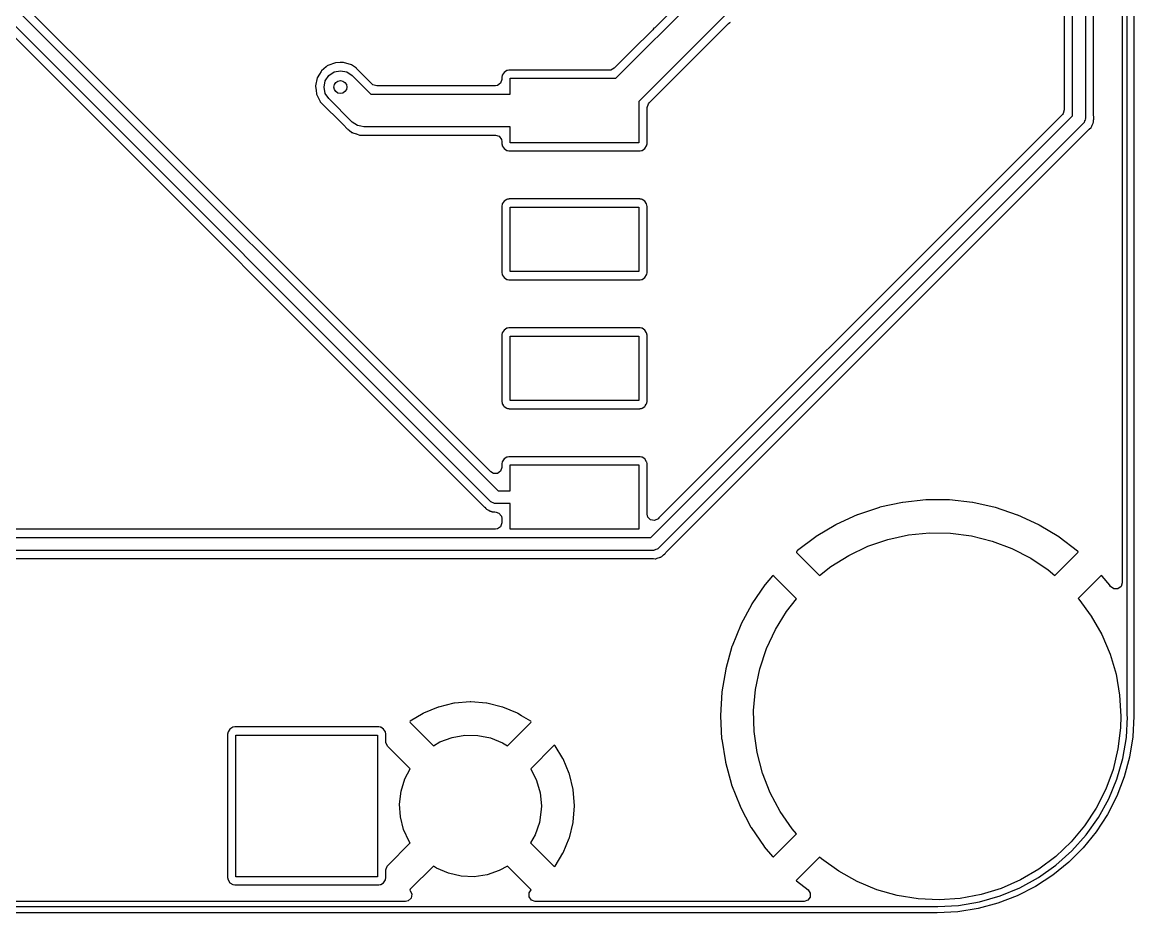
# Model space of a CAD drawing. Extents: x 3.59 to 5.68, y -3.55 to -1.66.
# Drawn here: x 4.997 to 5.676, y -3.55 to -3.006 of the extents above; entities that cross this region are included whole.
import ezdxf

# ---------------------------------------------------------------- set-up
doc = ezdxf.new("R2010")
doc.units = 0
doc.header["$MEASUREMENT"] = 0
doc.layers.add('BLACK', color=7, linetype='CONTINUOUS')

msp = doc.modelspace()

# ---------------------------------------------------------------- linework, layer by layer
at = {"layer": 'BLACK', "linetype": 'CONTINUOUS'}
for p, q in [((5.6721, -3.42997), (5.6721, -1.77643)), ((5.67604, -1.77643), (5.67604, -3.42997)), ((5.63862, -3.06315), (5.63862, -2.31212)), ((5.6465, -2.31049), (5.6465, -3.06478)), ((5.65152, -3.06309), (5.65152, -2.31082)), ((5.6336, -2.50267), (5.6336, -3.05946)), ((5.66905, -2.51005), (5.66905, -3.3257)), ((4.95287, -2.95734), (5.28769, -3.29213)), ((5.28328, -3.29885), (4.94615, -2.96176)), ((5.35959, -3.04016), (5.40933, -2.9904)), ((5.40317, -2.98947), (5.3834, -3.00925)), ((5.04746, -3.04482), (5.00392, -3.00129)), ((4.98337, -3.00607), (5.27949, -3.30216)), ((5.4264, -3.00161), (5.37372, -3.05431)), ((5.41412, -3.021), (5.42853, -3.00659)), ((5.42853, -3.00659), (5.42917, -3.00607)), ((5.42917, -3.00607), (5.42931, -3.00598)), ((5.42931, -3.00598), (5.42958, -3.00581)), ((5.42931, -3.00598), (5.42931, -3.00598)), ((5.38218, -3.01046), (5.36921, -3.02344)), ((5.38275, -3.00958), (5.38218, -3.01046)), ((5.3834, -3.00925), (5.38275, -3.00958)), ((5.37989, -3.05525), (5.41412, -3.021)), ((5.36921, -3.02344), (5.35868, -3.03397)), ((5.18272, -3.03318), (5.17979, -3.03564)), ((5.18337, -3.03263), (5.18272, -3.03318)), ((5.18362, -3.03242), (5.18337, -3.03263)), ((5.18337, -3.03263), (5.18337, -3.03263)), ((5.18828, -3.03062), (5.18362, -3.03242)), ((5.18861, -3.03061), (5.18828, -3.03062)), ((5.19121, -3.0305), (5.18861, -3.03061)), ((5.18861, -3.03061), (5.18861, -3.03061)), ((5.19328, -3.03042), (5.19121, -3.0305)), ((5.19807, -3.03185), (5.19328, -3.03042)), ((5.20111, -3.03402), (5.19807, -3.03185)), ((5.20123, -3.03413), (5.20111, -3.03402)), ((5.20879, -3.0417), (5.20123, -3.03413)), ((5.20123, -3.03413), (5.20123, -3.03413)), ((5.29346, -3.03535), (5.29303, -3.03543)), ((5.2943, -3.03518), (5.29346, -3.03535)), ((5.29449, -3.03514), (5.2943, -3.03518)), ((5.2943, -3.03518), (5.2943, -3.03518)), ((5.3559, -3.03514), (5.29449, -3.03514)), ((5.35651, -3.03509), (5.3559, -3.03514)), ((5.35865, -3.034), (5.35651, -3.03509)), ((5.35868, -3.03397), (5.35865, -3.034)), ((5.17722, -3.03993), (5.17617, -3.04482)), ((5.1786, -3.03764), (5.17722, -3.03993)), ((5.17963, -3.03592), (5.1786, -3.03764)), ((5.17979, -3.03564), (5.17963, -3.03592)), ((5.17963, -3.03592), (5.17963, -3.03592)), ((5.18138, -3.04553), (5.18214, -3.0417)), ((5.18214, -3.0417), (5.1843, -3.03846)), ((5.1843, -3.03846), (5.18755, -3.03629)), ((5.18755, -3.03629), (5.19137, -3.03553)), ((5.19137, -3.03553), (5.1952, -3.03629)), ((5.1952, -3.03629), (5.19845, -3.03845)), ((5.19845, -3.03845), (5.20985, -3.04985)), ((5.21057, -3.04347), (5.20879, -3.0417)), ((5.28996, -3.04093), (5.28922, -3.04322)), ((5.29026, -3.0382), (5.28996, -3.03967)), ((5.28996, -3.03967), (5.28996, -3.04093)), ((5.29137, -3.03654), (5.29026, -3.0382)), ((5.29303, -3.03543), (5.29137, -3.03654)), ((5.29498, -3.04985), (5.29498, -3.04016)), ((5.29498, -3.04016), (5.35959, -3.04016)), ((5.16142, -3.15877), (5.04746, -3.04482)), ((5.17617, -3.04482), (5.17621, -3.04514)), ((5.17621, -3.04514), (5.17647, -3.04739)), ((5.17621, -3.04514), (5.17621, -3.04514)), ((5.17647, -3.04739), (5.17676, -3.04978)), ((5.18214, -3.04936), (5.18138, -3.04553)), ((5.21078, -3.04369), (5.21057, -3.04347)), ((5.21125, -3.04408), (5.21078, -3.04369)), ((5.21354, -3.04483), (5.21125, -3.04408)), ((5.28607, -3.04483), (5.21354, -3.04483)), ((5.28727, -3.04464), (5.28607, -3.04483)), ((5.28922, -3.04322), (5.28727, -3.04464)), ((5.17676, -3.04978), (5.17892, -3.05429)), ((5.17892, -3.05429), (5.17907, -3.05446)), ((5.17907, -3.05446), (5.19331, -3.06869)), ((5.18431, -3.0526), (5.18214, -3.04936)), ((5.19864, -3.06692), (5.18431, -3.0526)), ((5.20985, -3.04985), (5.29498, -3.04985)), ((5.37372, -3.05431), (5.37372, -3.07953)), ((5.37874, -3.05801), (5.37949, -3.05572)), ((5.37949, -3.05572), (5.37989, -3.05525)), ((5.37874, -3.08003), (5.37874, -3.05801)), ((5.63246, -3.06221), (5.59214, -3.10254)), ((5.63286, -3.06175), (5.63246, -3.06221)), ((5.6336, -3.05946), (5.63286, -3.06175)), ((5.19331, -3.06869), (5.19366, -3.06904)), ((5.19366, -3.06904), (5.19418, -3.06968)), ((5.20027, -3.06801), (5.19864, -3.06692)), ((5.20188, -3.06909), (5.20027, -3.06801)), ((5.20189, -3.06909), (5.20188, -3.06909)), ((5.20188, -3.06909), (5.20188, -3.06909)), ((5.20383, -3.06947), (5.20189, -3.06909)), ((5.38105, -3.32075), (5.63862, -3.06315)), ((5.64534, -3.06756), (5.38546, -3.32747)), ((5.64549, -3.06728), (5.64534, -3.06756)), ((5.64574, -3.06709), (5.64549, -3.06728)), ((5.64603, -3.06622), (5.64574, -3.06709)), ((5.64645, -3.0654), (5.64603, -3.06622)), ((5.6465, -3.06478), (5.6464, -3.06508)), ((5.6464, -3.06508), (5.64645, -3.0654)), ((5.65033, -3.06935), (5.65062, -3.06881)), ((5.65062, -3.06881), (5.65111, -3.06806)), ((5.65111, -3.06806), (5.65117, -3.06766)), ((5.65117, -3.06766), (5.65128, -3.06736)), ((5.65128, -3.06736), (5.65135, -3.06706)), ((5.65135, -3.06706), (5.65152, -3.06668)), ((5.65158, -3.06357), (5.65152, -3.06309)), ((5.65152, -3.06579), (5.65156, -3.06518)), ((5.65152, -3.06668), (5.65152, -3.06579)), ((5.65156, -3.06518), (5.65164, -3.0647)), ((5.6516, -3.0639), (5.65158, -3.06357)), ((5.6517, -3.0643), (5.6516, -3.0639)), ((5.65164, -3.0647), (5.6517, -3.0643)), ((5.65164, -3.0647), (5.65164, -3.0647)), ((5.19418, -3.06968), (5.19445, -3.07009)), ((5.19445, -3.07009), (5.19554, -3.07096)), ((5.19554, -3.07096), (5.1958, -3.07119)), ((5.1958, -3.07119), (5.19586, -3.07124)), ((5.19586, -3.07124), (5.19598, -3.07135)), ((5.19598, -3.07135), (5.19662, -3.07181)), ((5.19662, -3.07181), (5.19676, -3.07192)), ((5.19676, -3.07192), (5.19837, -3.07319)), ((5.19837, -3.07319), (5.19866, -3.07329)), ((5.19866, -3.07329), (5.19877, -3.07335)), ((5.19877, -3.07335), (5.19902, -3.07352)), ((5.19902, -3.07352), (5.20098, -3.07411)), ((5.20098, -3.07411), (5.20115, -3.07417)), ((5.20115, -3.07417), (5.20309, -3.07485)), ((5.20309, -3.07485), (5.20331, -3.07487)), ((5.20331, -3.07487), (5.20339, -3.07487)), ((5.20339, -3.07487), (5.20344, -3.07487)), ((5.20344, -3.07487), (5.20355, -3.07488)), ((5.20355, -3.07488), (5.20381, -3.07495)), ((5.20381, -3.07495), (5.20596, -3.07487)), ((5.20571, -3.06985), (5.20383, -3.06947)), ((5.29498, -3.06985), (5.20571, -3.06985)), ((5.20596, -3.07487), (5.20611, -3.07487)), ((5.20611, -3.07487), (5.28607, -3.07487)), ((5.28607, -3.07487), (5.28836, -3.07561)), ((5.28836, -3.07561), (5.28977, -3.07756)), ((5.29498, -3.07953), (5.29498, -3.06985)), ((5.3904, -3.32963), (5.64865, -3.07135)), ((5.64865, -3.07135), (5.6488, -3.07121)), ((5.6488, -3.07121), (5.64887, -3.07115)), ((5.64887, -3.07115), (5.64997, -3.07016)), ((5.64997, -3.07016), (5.65033, -3.06935)), ((5.28977, -3.07756), (5.28996, -3.07876)), ((5.28996, -3.07876), (5.28996, -3.08003)), ((5.28996, -3.08003), (5.29, -3.08021)), ((5.29, -3.08021), (5.29, -3.08021)), ((5.29, -3.08021), (5.29012, -3.08079)), ((5.29012, -3.08079), (5.29026, -3.08149)), ((5.29026, -3.08149), (5.29137, -3.08315)), ((5.37372, -3.07953), (5.29498, -3.07953)), ((5.37734, -3.08315), (5.37845, -3.08149)), ((5.37845, -3.08149), (5.37859, -3.08079)), ((5.37859, -3.08079), (5.37871, -3.08021)), ((5.37871, -3.08021), (5.37874, -3.08003)), ((5.37871, -3.08021), (5.37871, -3.08021)), ((5.29137, -3.08315), (5.29303, -3.08426)), ((5.29303, -3.08426), (5.2934, -3.08433)), ((5.2934, -3.08433), (5.2943, -3.08451)), ((5.2943, -3.08451), (5.2943, -3.08451)), ((5.2943, -3.08451), (5.29449, -3.08455)), ((5.29449, -3.08455), (5.37422, -3.08455)), ((5.37422, -3.08455), (5.37441, -3.08451)), ((5.37441, -3.08451), (5.37531, -3.08433)), ((5.37441, -3.08451), (5.37441, -3.08451)), ((5.37531, -3.08433), (5.37568, -3.08426)), ((5.37568, -3.08426), (5.37734, -3.08315)), ((5.59214, -3.10254), (5.3859, -3.30879)), ((5.29137, -3.11528), (5.29026, -3.11694)), ((5.29303, -3.11417), (5.29137, -3.11528)), ((5.2934, -3.1141), (5.29303, -3.11417)), ((5.2943, -3.11392), (5.2934, -3.1141)), ((5.29449, -3.11388), (5.2943, -3.11392)), ((5.2943, -3.11392), (5.2943, -3.11392)), ((5.37422, -3.11388), (5.29449, -3.11388)), ((5.37441, -3.11392), (5.37422, -3.11388)), ((5.37531, -3.1141), (5.37441, -3.11392)), ((5.37441, -3.11392), (5.37441, -3.11392)), ((5.37568, -3.11417), (5.37531, -3.1141)), ((5.37734, -3.11528), (5.37568, -3.11417)), ((5.37845, -3.11694), (5.37734, -3.11528)), ((5.29026, -3.11694), (5.28996, -3.11841)), ((5.28996, -3.11841), (5.28996, -3.15877)), ((5.29498, -3.15827), (5.29498, -3.1189)), ((5.29498, -3.1189), (5.37372, -3.1189)), ((5.37372, -3.1189), (5.37372, -3.15827)), ((5.37874, -3.11841), (5.37845, -3.11694)), ((5.37874, -3.15877), (5.37874, -3.11841)), ((5.24016, -3.23751), (5.16142, -3.15877)), ((5.28996, -3.15877), (5.29, -3.15895)), ((5.29, -3.15895), (5.29018, -3.15985)), ((5.29, -3.15895), (5.29, -3.15895)), ((5.29018, -3.15985), (5.29026, -3.16023)), ((5.29026, -3.16023), (5.29137, -3.16189)), ((5.29137, -3.16189), (5.29303, -3.163)), ((5.29303, -3.163), (5.2934, -3.16307)), ((5.2934, -3.16307), (5.2943, -3.16325)), ((5.2943, -3.16325), (5.2943, -3.16325)), ((5.2943, -3.16325), (5.29449, -3.16329)), ((5.29449, -3.16329), (5.37422, -3.16329)), ((5.37372, -3.15827), (5.29498, -3.15827)), ((5.37422, -3.16329), (5.37441, -3.16325)), ((5.37441, -3.16325), (5.37531, -3.16307)), ((5.37441, -3.16325), (5.37441, -3.16325)), ((5.37531, -3.16307), (5.37568, -3.163)), ((5.37568, -3.163), (5.37734, -3.16189)), ((5.37734, -3.16189), (5.37845, -3.16023)), ((5.37845, -3.16023), (5.37853, -3.15985)), ((5.37853, -3.15985), (5.37871, -3.15895)), ((5.37871, -3.15895), (5.37874, -3.15877)), ((5.37871, -3.15895), (5.37871, -3.15895)), ((5.29008, -3.19657), (5.28996, -3.19715)), ((5.28996, -3.19715), (5.28996, -3.23751)), ((5.29018, -3.19606), (5.29008, -3.19657)), ((5.29026, -3.19568), (5.29018, -3.19606)), ((5.29137, -3.19402), (5.29026, -3.19568)), ((5.29303, -3.19291), (5.29137, -3.19402)), ((5.2934, -3.19284), (5.29303, -3.19291)), ((5.2943, -3.19266), (5.2934, -3.19284)), ((5.29449, -3.19262), (5.2943, -3.19266)), ((5.2943, -3.19266), (5.2943, -3.19266)), ((5.37422, -3.19262), (5.29449, -3.19262)), ((5.29498, -3.23701), (5.29498, -3.19764)), ((5.29498, -3.19764), (5.37372, -3.19764)), ((5.37372, -3.19764), (5.37372, -3.23701)), ((5.37441, -3.19266), (5.37422, -3.19262)), ((5.37531, -3.19284), (5.37441, -3.19266)), ((5.37441, -3.19266), (5.37441, -3.19266)), ((5.37568, -3.19291), (5.37531, -3.19284)), ((5.37734, -3.19402), (5.37568, -3.19291)), ((5.37845, -3.19568), (5.37734, -3.19402)), ((5.37853, -3.19606), (5.37845, -3.19568)), ((5.37863, -3.19657), (5.37853, -3.19606)), ((5.37874, -3.19715), (5.37863, -3.19657)), ((5.37874, -3.23751), (5.37874, -3.19715)), ((5.28331, -3.28065), (5.24016, -3.23751)), ((5.28996, -3.23751), (5.29, -3.23769)), ((5.29, -3.23769), (5.29018, -3.23859)), ((5.29, -3.23769), (5.29, -3.23769)), ((5.29018, -3.23859), (5.29026, -3.23897)), ((5.29026, -3.23897), (5.29047, -3.23929)), ((5.37372, -3.23701), (5.29498, -3.23701)), ((5.37824, -3.23929), (5.37845, -3.23897)), ((5.37845, -3.23897), (5.37853, -3.23859)), ((5.37853, -3.23859), (5.37871, -3.23769)), ((5.37871, -3.23769), (5.37874, -3.23751)), ((5.37871, -3.23769), (5.37871, -3.23769)), ((5.29047, -3.23929), (5.2911, -3.24023)), ((5.2911, -3.24023), (5.29137, -3.24063)), ((5.29137, -3.24063), (5.29303, -3.24174)), ((5.29303, -3.24174), (5.2934, -3.24182)), ((5.2934, -3.24182), (5.2943, -3.24199)), ((5.2943, -3.24199), (5.2943, -3.24199)), ((5.2943, -3.24199), (5.29449, -3.24203)), ((5.29449, -3.24203), (5.37422, -3.24203)), ((5.37422, -3.24203), (5.37441, -3.24199)), ((5.37441, -3.24199), (5.37531, -3.24182)), ((5.37441, -3.24199), (5.37441, -3.24199)), ((5.37531, -3.24182), (5.37568, -3.24174)), ((5.37568, -3.24174), (5.37734, -3.24063)), ((5.37734, -3.24063), (5.37761, -3.24023)), ((5.37761, -3.24023), (5.37824, -3.23929)), ((5.29137, -3.27276), (5.29026, -3.27442)), ((5.29303, -3.27165), (5.29137, -3.27276)), ((5.2934, -3.27158), (5.29303, -3.27165)), ((5.2943, -3.2714), (5.2934, -3.27158)), ((5.29449, -3.27136), (5.2943, -3.2714)), ((5.2943, -3.2714), (5.2943, -3.2714)), ((5.37422, -3.27136), (5.29449, -3.27136)), ((5.37441, -3.2714), (5.37422, -3.27136)), ((5.37531, -3.27158), (5.37441, -3.2714)), ((5.37441, -3.2714), (5.37441, -3.2714)), ((5.37568, -3.27165), (5.37531, -3.27158)), ((5.37734, -3.27276), (5.37568, -3.27165)), ((5.37845, -3.27442), (5.37734, -3.27276)), ((5.28996, -3.27789), (5.28922, -3.28018)), ((5.29003, -3.27558), (5.28996, -3.27589)), ((5.28996, -3.27589), (5.28996, -3.27789)), ((5.29018, -3.2748), (5.29003, -3.27558)), ((5.29026, -3.27442), (5.29018, -3.2748)), ((5.29498, -3.29213), (5.29498, -3.27638)), ((5.29498, -3.27638), (5.37372, -3.27638)), ((5.37372, -3.27638), (5.37372, -3.31575)), ((5.37853, -3.2748), (5.37845, -3.27442)), ((5.37868, -3.27558), (5.37853, -3.2748)), ((5.37874, -3.27589), (5.37868, -3.27558)), ((5.37874, -3.30654), (5.37874, -3.27589)), ((5.28486, -3.2816), (5.28331, -3.28065)), ((5.28727, -3.2816), (5.28486, -3.2816)), ((5.28922, -3.28018), (5.28727, -3.2816)), ((5.28769, -3.29213), (5.29498, -3.29213)), ((5.28356, -3.299), (5.28328, -3.29885)), ((5.28375, -3.29925), (5.28356, -3.299)), ((5.28463, -3.29954), (5.28375, -3.29925)), ((5.28545, -3.29996), (5.28463, -3.29954)), ((5.28576, -3.29991), (5.28545, -3.29996)), ((5.28606, -3.3), (5.28576, -3.29991)), ((5.29498, -3.3), (5.28606, -3.3)), ((5.29498, -3.31575), (5.29498, -3.3)), ((5.53469, -3.2993), (5.5209, -3.30231)), ((5.53489, -3.29927), (5.53469, -3.2993)), ((5.54892, -3.29777), (5.53489, -3.29927)), ((5.54913, -3.29776), (5.54892, -3.29777)), ((5.56324, -3.29778), (5.54913, -3.29776)), ((5.56345, -3.2978), (5.56324, -3.29778)), ((5.57748, -3.29934), (5.56345, -3.2978)), ((5.57768, -3.29938), (5.57748, -3.29934)), ((5.59146, -3.30243), (5.57768, -3.29938)), ((5.27949, -3.30216), (5.27963, -3.30231)), ((5.27963, -3.30231), (5.28025, -3.303)), ((5.28025, -3.303), (5.28068, -3.30347)), ((5.28068, -3.30347), (5.28106, -3.30364)), ((5.28106, -3.30364), (5.2815, -3.30384)), ((5.2815, -3.30384), (5.28203, -3.30413)), ((5.28203, -3.30413), (5.28278, -3.30462)), ((5.28278, -3.30462), (5.28319, -3.30468)), ((5.28319, -3.30468), (5.28348, -3.30479)), ((5.28348, -3.30479), (5.28378, -3.30486)), ((5.28378, -3.30486), (5.28416, -3.30502)), ((5.28416, -3.30502), (5.28505, -3.30502)), ((5.28505, -3.30502), (5.28566, -3.30507)), ((5.28566, -3.30507), (5.28654, -3.30521)), ((5.28654, -3.30521), (5.28652, -3.30534)), ((5.28652, -3.30534), (5.28819, -3.30579)), ((5.28819, -3.30579), (5.28971, -3.30766)), ((5.37917, -3.30831), (5.37874, -3.30654)), ((5.50712, -3.30692), (5.4943, -3.31281)), ((5.50732, -3.30684), (5.50712, -3.30692)), ((5.5207, -3.30236), (5.50732, -3.30684)), ((5.5209, -3.30231), (5.5207, -3.30236)), ((5.59166, -3.30249), (5.59146, -3.30243)), ((5.60503, -3.30701), (5.59166, -3.30249)), ((5.28996, -3.31183), (5.28922, -3.31413)), ((5.28971, -3.30766), (5.28996, -3.30905)), ((5.28996, -3.30905), (5.28996, -3.31183)), ((5.38087, -3.31002), (5.37917, -3.30831)), ((5.38325, -3.31039), (5.38087, -3.31002)), ((5.3854, -3.3093), (5.38325, -3.31039)), ((5.3859, -3.30879), (5.3854, -3.3093)), ((5.49412, -3.31291), (5.48201, -3.32016)), ((5.4943, -3.31281), (5.49412, -3.31291)), ((5.60522, -3.30709), (5.60503, -3.30701)), ((5.61802, -3.31303), (5.60522, -3.30709)), ((5.6182, -3.31313), (5.61802, -3.31303)), ((5.63029, -3.32042), (5.6182, -3.31313)), ((5.28607, -3.31573), (4.7677, -3.31573)), ((5.28727, -3.31554), (5.28607, -3.31573)), ((5.28922, -3.31413), (5.28727, -3.31554)), ((5.37372, -3.31575), (5.29498, -3.31575)), ((5.48184, -3.32028), (5.47058, -3.32879)), ((5.48201, -3.32016), (5.48184, -3.32028)), ((5.52578, -3.32191), (5.5384, -3.31915)), ((5.5384, -3.31915), (5.55126, -3.31787)), ((5.55126, -3.31787), (5.56417, -3.31807)), ((5.56417, -3.31807), (5.57698, -3.31976)), ((5.57698, -3.31976), (5.58951, -3.32291)), ((5.63046, -3.32054), (5.63029, -3.32042)), ((5.64168, -3.32909), (5.63046, -3.32054)), ((4.66076, -3.32075), (5.38105, -3.32075)), ((5.5019, -3.33165), (5.51356, -3.32609)), ((5.51356, -3.32609), (5.52578, -3.32191)), ((5.58951, -3.32291), (5.60159, -3.32747)), ((5.66905, -3.3257), (5.66905, -3.34849)), ((5.38268, -3.32863), (4.65913, -3.32863)), ((4.75376, -3.33365), (5.38234, -3.33365)), ((5.38234, -3.33365), (5.38254, -3.33365)), ((5.38254, -3.33365), (5.3837, -3.33371)), ((5.38298, -3.32853), (5.38268, -3.32863)), ((5.38329, -3.32858), (5.38298, -3.32853)), ((5.38411, -3.32816), (5.38329, -3.32858)), ((5.3837, -3.33371), (5.38411, -3.33373)), ((5.38499, -3.32787), (5.38411, -3.32816)), ((5.38411, -3.33373), (5.38494, -3.33341)), ((5.38494, -3.33341), (5.38553, -3.33324)), ((5.38518, -3.32762), (5.38499, -3.32787)), ((5.38546, -3.32747), (5.38518, -3.32762)), ((5.38553, -3.33324), (5.38557, -3.33323)), ((5.38557, -3.33323), (5.3864, -3.33305)), ((5.3864, -3.33305), (5.38673, -3.33281)), ((5.38673, -3.33281), (5.38702, -3.33269)), ((5.38702, -3.33269), (5.38728, -3.33252)), ((5.38728, -3.33252), (5.38766, -3.33237)), ((5.38766, -3.33237), (5.3883, -3.33174)), ((5.3883, -3.33174), (5.38876, -3.33134)), ((5.38876, -3.33134), (5.38948, -3.33082)), ((5.38948, -3.33082), (5.38969, -3.33046)), ((5.38969, -3.33046), (5.38991, -3.33022)), ((5.38991, -3.33022), (5.39021, -3.32983)), ((5.39021, -3.32983), (5.3904, -3.32963)), ((5.47016, -3.32917), (5.46991, -3.32963)), ((5.46991, -3.32963), (5.46993, -3.3298)), ((5.46993, -3.3298), (5.46995, -3.32983)), ((5.46995, -3.32983), (5.48412, -3.344)), ((5.47042, -3.32892), (5.47016, -3.32917)), ((5.47058, -3.32879), (5.47042, -3.32892)), ((5.49096, -3.33852), (5.5019, -3.33165)), ((5.60159, -3.32747), (5.61307, -3.3334)), ((5.61307, -3.3334), (5.6238, -3.3406)), ((5.62778, -3.34401), (5.64178, -3.33001)), ((5.64184, -3.32922), (5.64168, -3.32909)), ((5.64178, -3.33001), (5.64202, -3.32954)), ((5.64197, -3.32935), (5.64184, -3.32922)), ((5.64199, -3.32937), (5.64197, -3.32935)), ((5.64202, -3.32954), (5.64199, -3.32937)), ((5.48412, -3.344), (5.49096, -3.33852)), ((5.6238, -3.3406), (5.62778, -3.34401)), ((5.45542, -3.34412), (5.45085, -3.34948)), ((5.45551, -3.34405), (5.45542, -3.34412)), ((5.45564, -3.34403), (5.45551, -3.34405)), ((5.45611, -3.34427), (5.45564, -3.34403)), ((5.46995, -3.35812), (5.45611, -3.34427)), ((5.65597, -3.3441), (5.64203, -3.35804)), ((5.65608, -3.34403), (5.65597, -3.3441)), ((5.6562, -3.34403), (5.65608, -3.34403)), ((5.65664, -3.3443), (5.6562, -3.34403)), ((5.66135, -3.34985), (5.65664, -3.3443)), ((5.45072, -3.34965), (5.44277, -3.3613)), ((5.45085, -3.34948), (5.45072, -3.34965)), ((5.66148, -3.35002), (5.66135, -3.34985)), ((5.66192, -3.35068), (5.66148, -3.35002)), ((5.66395, -3.3522), (5.66192, -3.35068)), ((5.66636, -3.3522), (5.66395, -3.3522)), ((5.6683, -3.35078), (5.66636, -3.3522)), ((5.66905, -3.34849), (5.6683, -3.35078)), ((5.44277, -3.3613), (5.44266, -3.36148)), ((5.46382, -3.36594), (5.46995, -3.35812)), ((5.64203, -3.35804), (5.64241, -3.35845)), ((5.64241, -3.35845), (5.65006, -3.36887)), ((5.44266, -3.36148), (5.43601, -3.37393)), ((5.45707, -3.37695), (5.46382, -3.36594)), ((5.43592, -3.37412), (5.43066, -3.38721)), ((5.43601, -3.37393), (5.43592, -3.37412)), ((5.65006, -3.36887), (5.65646, -3.38009)), ((5.45163, -3.38867), (5.45707, -3.37695)), ((5.65646, -3.38009), (5.66153, -3.39197)), ((5.43059, -3.38741), (5.42677, -3.40099)), ((5.43066, -3.38721), (5.43059, -3.38741)), ((5.44758, -3.40094), (5.45163, -3.38867)), ((5.66153, -3.39197), (5.6652, -3.40435)), ((5.42673, -3.4012), (5.4244, -3.41511)), ((5.42677, -3.40099), (5.42673, -3.4012)), ((5.44496, -3.41359), (5.44758, -3.40094)), ((5.6652, -3.40435), (5.66742, -3.41708)), ((5.42438, -3.41532), (5.42356, -3.42941)), ((5.4244, -3.41511), (5.42438, -3.41532)), ((5.44381, -3.42645), (5.44496, -3.41359)), ((5.26073, -3.42206), (5.25134, -3.42432)), ((5.26103, -3.42202), (5.26073, -3.42206)), ((5.27066, -3.42126), (5.26103, -3.42202)), ((5.27096, -3.42126), (5.27066, -3.42126)), ((5.28059, -3.42202), (5.27096, -3.42126)), ((5.28089, -3.42206), (5.28059, -3.42202)), ((5.29029, -3.42432), (5.28089, -3.42206)), ((5.66742, -3.41708), (5.66816, -3.42998)), ((5.24185, -3.42825), (5.23407, -3.43302)), ((5.24212, -3.42811), (5.24185, -3.42825)), ((5.25105, -3.42441), (5.24212, -3.42811)), ((5.25134, -3.42432), (5.25105, -3.42441)), ((5.29058, -3.42441), (5.29029, -3.42432)), ((5.2995, -3.42811), (5.29058, -3.42441)), ((5.29977, -3.42825), (5.2995, -3.42811)), ((5.30201, -3.42962), (5.29977, -3.42825)), ((5.44415, -3.43937), (5.44381, -3.42645)), ((5.23407, -3.43302), (5.23374, -3.4334)), ((5.23374, -3.4334), (5.23392, -3.43372)), ((5.23392, -3.43372), (5.24822, -3.44801)), ((5.29341, -3.44801), (5.30764, -3.43377)), ((5.30762, -3.43306), (5.30201, -3.42962)), ((5.30787, -3.43333), (5.30762, -3.43306)), ((5.30764, -3.43377), (5.30787, -3.43333)), ((5.42356, -3.42941), (5.42356, -3.42962)), ((5.42356, -3.42962), (5.42428, -3.44371)), ((5.66816, -3.42998), (5.66794, -3.43702)), ((5.67155, -3.443), (5.67226, -3.43036)), ((5.67226, -3.43036), (5.6721, -3.42997)), ((5.6721, -3.42997), (5.6721, -3.42997)), ((5.67604, -3.42997), (5.67538, -3.44253)), ((5.12278, -3.43948), (5.12248, -3.44095)), ((5.12248, -3.44095), (5.12248, -3.52855)), ((5.12388, -3.43782), (5.12278, -3.43948)), ((5.12555, -3.43671), (5.12388, -3.43782)), ((5.12592, -3.43664), (5.12555, -3.43671)), ((5.12682, -3.43646), (5.12592, -3.43664)), ((5.12701, -3.43642), (5.12682, -3.43646)), ((5.12682, -3.43646), (5.12682, -3.43646)), ((5.21461, -3.43642), (5.12701, -3.43642)), ((5.1275, -3.52806), (5.1275, -3.44144)), ((5.1275, -3.44144), (5.21412, -3.44144)), ((5.21412, -3.44144), (5.21412, -3.52806)), ((5.2148, -3.43646), (5.21461, -3.43642)), ((5.2157, -3.43664), (5.2148, -3.43646)), ((5.2148, -3.43646), (5.2148, -3.43646)), ((5.21608, -3.43671), (5.2157, -3.43664)), ((5.21774, -3.43782), (5.21608, -3.43671)), ((5.21885, -3.43948), (5.21774, -3.43782)), ((5.21914, -3.44095), (5.21885, -3.43948)), ((5.21914, -3.4456), (5.21914, -3.44095)), ((5.2596, -3.44292), (5.26741, -3.44157)), ((5.26741, -3.44157), (5.27534, -3.44168)), ((5.27534, -3.44168), (5.28311, -3.44322)), ((5.44597, -3.45215), (5.44415, -3.43937)), ((5.66794, -3.43702), (5.66639, -3.44985)), ((5.67538, -3.44253), (5.67341, -3.45494)), ((5.21919, -3.44621), (5.21914, -3.4456)), ((5.22028, -3.44836), (5.21919, -3.44621)), ((5.23401, -3.46208), (5.22028, -3.44836)), ((5.24822, -3.44801), (5.25217, -3.44566)), ((5.25217, -3.44566), (5.2596, -3.44292)), ((5.28311, -3.44322), (5.29047, -3.44616)), ((5.29047, -3.44616), (5.29341, -3.44801)), ((5.32184, -3.44786), (5.30767, -3.46203)), ((5.32216, -3.44768), (5.32184, -3.44786)), ((5.32254, -3.44801), (5.32216, -3.44768)), ((5.32731, -3.45579), (5.32254, -3.44801)), ((5.42428, -3.44371), (5.4243, -3.44392)), ((5.4243, -3.44392), (5.42653, -3.45785)), ((5.66937, -3.45586), (5.67155, -3.443)), ((5.32745, -3.45606), (5.32731, -3.45579)), ((5.33115, -3.46498), (5.32745, -3.45606)), ((5.44924, -3.46465), (5.44597, -3.45215)), ((5.66639, -3.44985), (5.66337, -3.46241)), ((5.66576, -3.46839), (5.66937, -3.45586)), ((5.67341, -3.45494), (5.67016, -3.46708)), ((5.2308, -3.46818), (5.23401, -3.46208)), ((5.30767, -3.46203), (5.30774, -3.46212)), ((5.30774, -3.46212), (5.31124, -3.46923)), ((5.42653, -3.45785), (5.42658, -3.45806)), ((5.42658, -3.45806), (5.4303, -3.47167)), ((5.66337, -3.46241), (5.65893, -3.47454)), ((5.22845, -3.47574), (5.2308, -3.46818)), ((5.31124, -3.46923), (5.31339, -3.47686)), ((5.33124, -3.46527), (5.33115, -3.46498)), ((5.3335, -3.47467), (5.33124, -3.46527)), ((5.45394, -3.47669), (5.44924, -3.46465)), ((5.66076, -3.48045), (5.66576, -3.46839)), ((5.67016, -3.46708), (5.66566, -3.47881)), ((5.22752, -3.48361), (5.22845, -3.47574)), ((5.33354, -3.47497), (5.3335, -3.47467)), ((5.3343, -3.4846), (5.33354, -3.47497)), ((5.4303, -3.47167), (5.43037, -3.47187)), ((5.43037, -3.47187), (5.43554, -3.48499)), ((5.45998, -3.4881), (5.45394, -3.47669)), ((5.65893, -3.47454), (5.65313, -3.48608)), ((5.31339, -3.47686), (5.31412, -3.48475)), ((5.65445, -3.49186), (5.66076, -3.48045)), ((5.66566, -3.47881), (5.65995, -3.49001)), ((5.22804, -3.49152), (5.22752, -3.48361)), ((5.31406, -3.48701), (5.31292, -3.49486)), ((5.31412, -3.48475), (5.31406, -3.48701)), ((5.33354, -3.49453), (5.3343, -3.4849)), ((5.3343, -3.4849), (5.3343, -3.4846)), ((5.43554, -3.48499), (5.43562, -3.48518)), ((5.43562, -3.48518), (5.44218, -3.49768)), ((5.4673, -3.49875), (5.45998, -3.4881)), ((5.65313, -3.48608), (5.64604, -3.49688)), ((5.65995, -3.49001), (5.65311, -3.50056)), ((5.22999, -3.4992), (5.22804, -3.49152)), ((5.31292, -3.49486), (5.31037, -3.50236)), ((5.33124, -3.50422), (5.3335, -3.49483)), ((5.3335, -3.49483), (5.33354, -3.49453)), ((5.64604, -3.49688), (5.63775, -3.50679)), ((5.64691, -3.5025), (5.65445, -3.49186)), ((5.23331, -3.5064), (5.22999, -3.4992)), ((5.31037, -3.50236), (5.30757, -3.50737)), ((5.44218, -3.49768), (5.44229, -3.49786)), ((5.44229, -3.49786), (5.45016, -3.50957)), ((5.45594, -3.51585), (5.46997, -3.50182)), ((5.46997, -3.50182), (5.4673, -3.49875)), ((5.63821, -3.51223), (5.64691, -3.5025)), ((5.65311, -3.50056), (5.6452, -3.51032)), ((5.22028, -3.52114), (5.23401, -3.5074)), ((5.23401, -3.5074), (5.23331, -3.5064)), ((5.30757, -3.50737), (5.32178, -3.52158)), ((5.32745, -3.51344), (5.33115, -3.50451)), ((5.33115, -3.50451), (5.33124, -3.50422)), ((5.45016, -3.50957), (5.45029, -3.50974)), ((5.45029, -3.50974), (5.45527, -3.51565)), ((5.63775, -3.50679), (5.62838, -3.51568)), ((5.6452, -3.51032), (5.63631, -3.51921)), ((5.3225, -3.52156), (5.32731, -3.51371)), ((5.32731, -3.51371), (5.32745, -3.51344)), ((5.45527, -3.51565), (5.45571, -3.51593)), ((5.45571, -3.51593), (5.45583, -3.51592)), ((5.45583, -3.51592), (5.45594, -3.51585)), ((5.48406, -3.51601), (5.47012, -3.52996)), ((5.48534, -3.51718), (5.48406, -3.51601)), ((5.49583, -3.52471), (5.48534, -3.51718)), ((5.62838, -3.51568), (5.61805, -3.52343)), ((5.62849, -3.52092), (5.63821, -3.51223)), ((5.21914, -3.52389), (5.21988, -3.5216)), ((5.21914, -3.52855), (5.21914, -3.52389)), ((5.21988, -3.5216), (5.22028, -3.52114)), ((5.2482, -3.5215), (5.23398, -3.53572)), ((5.25015, -3.52281), (5.2482, -3.5215)), ((5.25743, -3.52594), (5.25015, -3.52281)), ((5.29343, -3.52151), (5.28843, -3.52431)), ((5.3077, -3.53578), (5.29343, -3.52151)), ((5.32178, -3.52158), (5.32223, -3.52181)), ((5.32223, -3.52181), (5.3225, -3.52156)), ((5.61805, -3.52343), (5.6069, -3.52995)), ((5.61785, -3.52847), (5.62849, -3.52092)), ((5.63631, -3.51921), (5.62654, -3.52712)), ((5.12248, -3.52855), (5.12278, -3.53001)), ((5.12278, -3.53001), (5.12388, -3.53167)), ((5.21412, -3.52806), (5.1275, -3.52806)), ((5.21774, -3.53167), (5.21885, -3.53001)), ((5.21885, -3.53001), (5.21914, -3.52855)), ((5.26516, -3.52768), (5.25743, -3.52594)), ((5.27308, -3.528), (5.26516, -3.52768)), ((5.28092, -3.52686), (5.27308, -3.528)), ((5.28843, -3.52431), (5.28092, -3.52686)), ((5.47012, -3.52996), (5.46988, -3.53043)), ((5.46988, -3.53043), (5.4699, -3.53059)), ((5.4699, -3.53059), (5.47706, -3.53607)), ((5.50712, -3.531), (5.49583, -3.52471)), ((5.51906, -3.53594), (5.50712, -3.531)), ((5.6069, -3.52995), (5.59507, -3.53514)), ((5.60643, -3.53478), (5.61785, -3.52847)), ((5.62654, -3.52712), (5.616, -3.53397)), ((5.12388, -3.53167), (5.12555, -3.53278)), ((5.12555, -3.53278), (5.12592, -3.53286)), ((5.12592, -3.53286), (5.12682, -3.53304)), ((5.12682, -3.53304), (5.12682, -3.53304)), ((5.12682, -3.53304), (5.12701, -3.53307)), ((5.12701, -3.53307), (5.21461, -3.53307)), ((5.21461, -3.53307), (5.2148, -3.53304)), ((5.2148, -3.53304), (5.2157, -3.53286)), ((5.2148, -3.53304), (5.2148, -3.53304)), ((5.2157, -3.53286), (5.21608, -3.53278)), ((5.21608, -3.53278), (5.21774, -3.53167)), ((5.23398, -3.53572), (5.23375, -3.53617)), ((5.23375, -3.53617), (5.23408, -3.53652)), ((5.23408, -3.53652), (5.23509, -3.53871)), ((5.30668, -3.53796), (5.30742, -3.53664)), ((5.30742, -3.53664), (5.30788, -3.5361)), ((5.30788, -3.5361), (5.3077, -3.53578)), ((5.47706, -3.53607), (5.47842, -3.53806)), ((5.53148, -3.53948), (5.51906, -3.53594)), ((5.59507, -3.53514), (5.58272, -3.53894)), ((5.59438, -3.53977), (5.60643, -3.53478)), ((5.616, -3.53397), (5.6048, -3.53967)), ((5.23122, -3.54306), (4.95857, -3.54306)), ((5.23285, -3.54271), (5.23122, -3.54306)), ((5.23462, -3.54107), (5.23285, -3.54271)), ((5.23509, -3.53871), (5.23462, -3.54107)), ((5.30668, -3.54037), (5.30668, -3.53796)), ((5.30809, -3.54232), (5.30668, -3.54037)), ((5.31038, -3.54306), (5.30809, -3.54232)), ((5.47468, -3.54306), (5.31038, -3.54306)), ((5.47689, -3.54238), (5.47468, -3.54306)), ((5.47836, -3.54047), (5.47689, -3.54238)), ((5.47842, -3.53806), (5.47836, -3.54047)), ((5.54423, -3.54157), (5.53148, -3.53948)), ((5.55713, -3.54217), (5.54423, -3.54157)), ((5.57002, -3.5413), (5.55713, -3.54217)), ((5.56898, -3.54557), (5.58184, -3.54338)), ((5.58272, -3.53894), (5.57002, -3.5413)), ((5.59307, -3.54418), (5.58092, -3.54743)), ((5.58184, -3.54338), (5.59438, -3.53977)), ((5.6048, -3.53967), (5.59307, -3.54418)), ((3.70556, -3.54612), (5.55596, -3.54612)), ((5.55596, -3.55005), (3.70556, -3.55005)), ((5.55596, -3.54612), (5.55635, -3.54628)), ((5.56851, -3.5494), (5.55596, -3.55005)), ((5.55596, -3.55005), (5.55596, -3.55005)), ((5.55635, -3.54628), (5.56898, -3.54557)), ((5.58092, -3.54743), (5.56851, -3.5494))]:
    msp.add_line(p, q, dxfattribs=at)
at = {"layer": 'BLACK'}
msp.add_circle((5.19138, -3.04553), 0.00394, dxfattribs=at)

doc.saveas('drawing.dxf')
